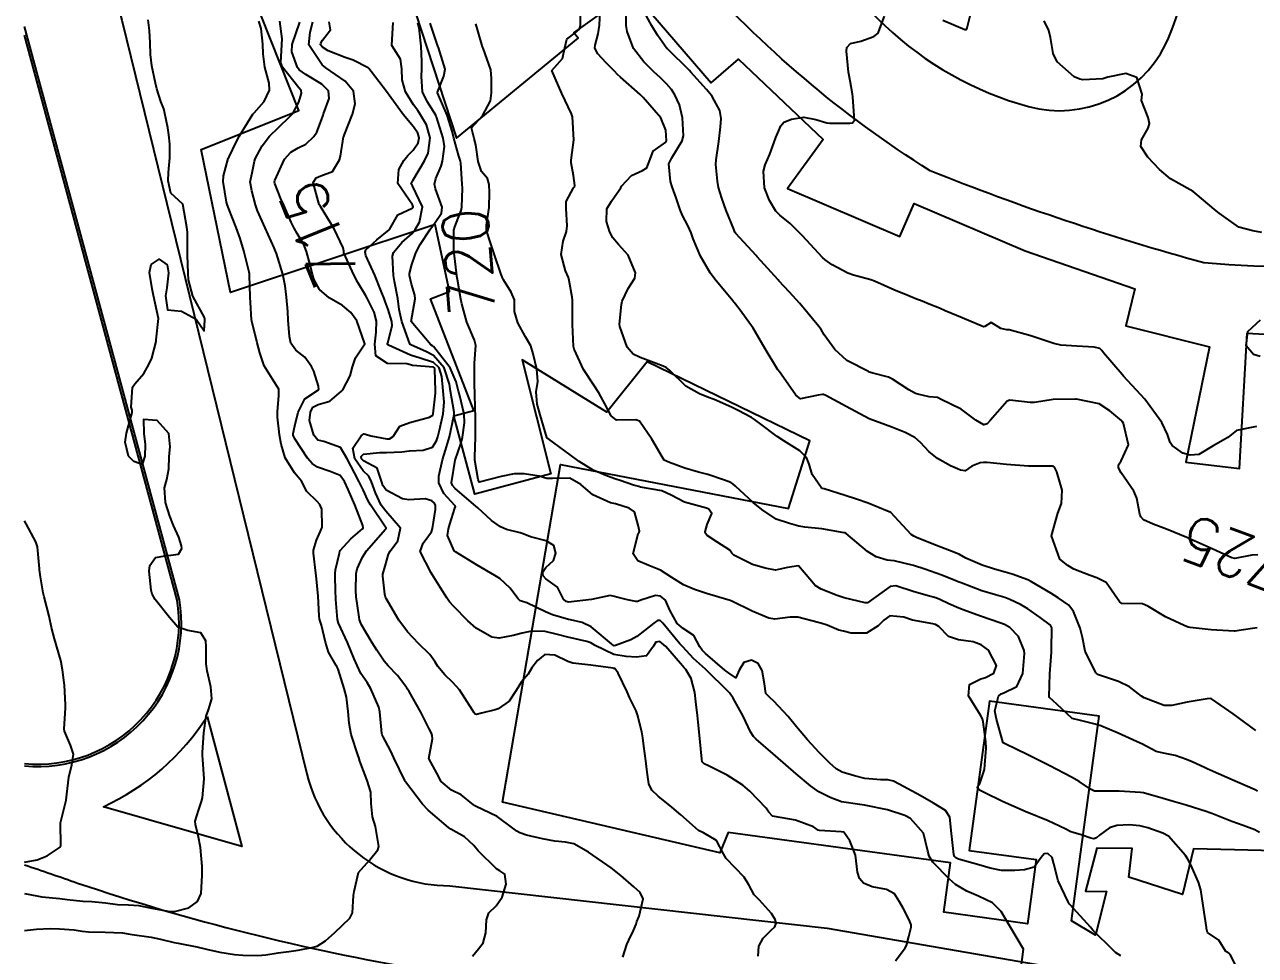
# Model space of a CAD drawing. Header units: metres. Extents: x 292545 to 299085, y 7450245 to 7463078.
# Drawn here: x 292544.9 to 292652.1, y 7462911.2 to 7462992.2 of the extents above; entities that cross this region are included whole.
import ezdxf
from ezdxf.enums import TextEntityAlignment as Align

# ---------------------------------------------------------------- set-up
doc = ezdxf.new("R2010")
doc.units = ezdxf.units.M
for name, color, linetype in [('Area Verde e Lazer', 94, 'Continuous'), ('Cotas', 45, 'Continuous'), ('Curvas de Nivel 1m', 11, 'Continuous'), ('Curvas de Nivel 5m', 15, 'Continuous'), ('Edificações', 30, 'Continuous'), ('Vias Primárias', 230, 'Continuous')]:
    doc.layers.add(name, color=color, linetype=linetype)
doc.styles.add('Style-STANDARD', font='STANDARD.shx')

msp = doc.modelspace()

# ---------------------------------------------------------------- linework, layer by layer
at = {"layer": 'Area Verde e Lazer'}
msp.add_lwpolyline([(292544.9, 7462927.93, 0.491667), (292558.19, 7462942.14), (292544.9, 7462991.32)], format="xyb", dxfattribs=at)
at = {"layer": 'Curvas de Nivel 1m', "flags": 128}
for points, elevation in [([(292652.29, 7462925.53), (292652.07, 7462925.64), (292651.88, 7462925.72), (292650.09, 7462926.51), (292648.42, 7462927.24), (292648.1, 7462927.38), (292647.97, 7462927.44), (292647.67, 7462927.58), (292646.6, 7462928.08), (292646.11, 7462928.28), (292645.1, 7462928.62), (292644.11, 7462928.82), (292643.46, 7462928.97), (292642.21, 7462929.64), (292642.12, 7462929.68), (292642.06, 7462929.7), (292640.14, 7462930.56), (292638.63, 7462931.2), (292638.15, 7462931.36), (292636.74, 7462931.71), (292636.25, 7462931.81), (292636.15, 7462931.86), (292634.81, 7462933.09), (292634.17, 7462933.69), (292634.15, 7462933.74), (292634.15, 7462933.77), (292634.19, 7462935.74), (292634.33, 7462937.63), (292634.34, 7462937.74), (292634.35, 7462937.86), (292634.37, 7462939.74), (292634.25, 7462939.98), (292633.35, 7462940.65), (292632.27, 7462941.39), (292631.63, 7462941.77), (292630.71, 7462942.22), (292630.28, 7462942.38), (292629.47, 7462942.61), (292628.28, 7462942.97), (292626.47, 7462943.65), (292626.29, 7462943.72), (292626.21, 7462943.75), (292626, 7462943.83), (292624.78, 7462944.33), (292624.3, 7462944.51), (292623.31, 7462944.86), (292622.31, 7462945.17), (292620.64, 7462945.56), (292620.31, 7462945.6), (292620.03, 7462945.62), (292619.06, 7462945.92), (292618.32, 7462946.38), (292616.47, 7462947.95), (292616.34, 7462948), (292616.28, 7462948.02), (292614.35, 7462948.35), (292612.86, 7462948.5), (292612.35, 7462948.6), (292611.53, 7462948.83), (292610.35, 7462949.2), (292609.11, 7462950.03), (292608.37, 7462950.65), (292606.83, 7462952.06), (292606.6, 7462952.27), (292606.4, 7462952.39), (292605.87, 7462952.6), (292604.4, 7462953.1), (292603.6, 7462953.3), (292602.41, 7462953.65), (292601.06, 7462954.13), (292600.62, 7462954.35), (292600.42, 7462954.62), (292599.54, 7462956.15), (292598.46, 7462957.72), (292598.13, 7462957.84), (292596.46, 7462957.82), (292595.98, 7462958.19), (292595.43, 7462959.25), (292594.92, 7462960.21), (292594.49, 7462960.86), (292593.57, 7462962.22), (292592.76, 7462964), (292592.71, 7462964.23), (292592.63, 7462966.15), (292592.63, 7462966.23), (292592.62, 7462968.19), (292592.62, 7462968.23), (292592.62, 7462968.26), (292592.59, 7462968.52), (292592.33, 7462969.97), (292592.27, 7462970.24), (292592.02, 7462970.83), (292591.63, 7462972.24), (292591.81, 7462973.41), (292592.11, 7462974.24), (292592.17, 7462974.72), (292592.06, 7462976.24), (292592.06, 7462976.86), (292592.7, 7462978.05), (292592.79, 7462978.14), (292592.84, 7462978.23), (292592.71, 7462979.12), (292592.5, 7462980.23), (292592.5, 7462980.45), (292592.74, 7462982.23), (292592.61, 7462984.23), (292592.53, 7462984.48), (292591.69, 7462986.24), (292590.82, 7462988.25), (292591.76, 7462989.31), (292591.95, 7462990.24), (292592.12, 7462990.97), (292592.86, 7462991.53), (292593.23, 7462991.86), (292593.33, 7462992.23), (292593.34, 7462993.77)], 722), ([(292652.14, 7462930.8), (292651.14, 7462931.54), (292650.16, 7462932.25), (292648.27, 7462933.57), (292648.17, 7462933.6), (292647.91, 7462933.57), (292646.17, 7462933.27), (292644.81, 7462932.97), (292644.17, 7462932.98), (292642.4, 7462933.64), (292642.17, 7462933.79), (292641.14, 7462934.61), (292640.19, 7462935.07), (292638.36, 7462935.69), (292638.19, 7462935.82), (292637.28, 7462937.7), (292637.03, 7462938.91), (292636.83, 7462939.7), (292636.26, 7462941.15), (292635.84, 7462941.72), (292634.91, 7462942.36), (292634.28, 7462942.75), (292632.61, 7462943.76), (292632.29, 7462943.91), (292630.92, 7462944.4), (292630.3, 7462944.6), (292629.37, 7462944.86), (292628.31, 7462945.2), (292626.89, 7462945.82), (292626.32, 7462946.12), (292625.83, 7462946.32), (292624.33, 7462946.91), (292622.63, 7462947.59), (292622.34, 7462947.72), (292622.13, 7462947.88), (292620.36, 7462949.77), (292620.29, 7462949.82), (292620.07, 7462949.9), (292618.37, 7462950.6), (292617.37, 7462950.95), (292616.38, 7462951.26), (292614.53, 7462951.83), (292614.39, 7462951.88), (292614.28, 7462951.97), (292613.51, 7462953.09), (292613.23, 7462953.99), (292613, 7462954.57), (292612.42, 7462955.14), (292611.03, 7462956.01), (292610.44, 7462956.4), (292609.03, 7462957.46), (292608.46, 7462957.88), (292608.2, 7462958.04), (292607.06, 7462958.66), (292606.47, 7462958.96), (292604.95, 7462959.61), (292604.48, 7462959.8), (292603.67, 7462960.1), (292602.49, 7462960.79), (292601.11, 7462962.13), (292600.78, 7462962.4), (292600.52, 7462962.52), (292599.91, 7462962.76), (292598.52, 7462963.26), (292597.9, 7462963.55), (292597.38, 7462964.17), (292596.75, 7462965.98), (292596.72, 7462966.18), (292596.88, 7462967.88), (292596.95, 7462968.18), (292597.48, 7462969.28), (292598.05, 7462970.17), (292598.12, 7462970.65), (292597.48, 7462972.17), (292596.64, 7462973.11), (292596.15, 7462973.69), (292595.88, 7462974.19), (292595.58, 7462975.11), (292595.62, 7462976.2), (292596.01, 7462976.87), (292596.7, 7462977.84), (292596.83, 7462978.05), (292596.9, 7462978.18), (292597.76, 7462979.12), (292598.72, 7462979.54), (292599.1, 7462979.77), (292599.23, 7462980.15), (292599.65, 7462981.24), (292600.74, 7462982.02), (292600.81, 7462982.14), (292600.76, 7462983.07), (292600.33, 7462984.14), (292598.79, 7462985.89), (292598.52, 7462986.16), (292596.81, 7462987.67), (292596.54, 7462987.92), (292596.28, 7462988.19), (292595.56, 7462988.93), (292594.84, 7462989.71), (292594.57, 7462990.21), (292594.6, 7462990.46), (292594.86, 7462991.45), (292594.96, 7462992.21), (292595.05, 7462994.05)], 723), ([(292652.25, 7462939.75), (292652.06, 7462939.72), (292650.85, 7462939.54), (292650.33, 7462939.46), (292650.24, 7462939.46), (292648.24, 7462939.57), (292646.41, 7462939.76), (292646.25, 7462939.8), (292645.91, 7462939.94), (292644.26, 7462940.71), (292642.73, 7462941.64), (292642.27, 7462941.82), (292640.48, 7462941.87), (292640.28, 7462941.97), (292639.09, 7462943.68), (292638.3, 7462944.1), (292637.7, 7462944.29), (292636.3, 7462944.86), (292635.77, 7462945.18), (292635.08, 7462945.73), (292634.34, 7462947.74), (292634.9, 7462949.73), (292635.2, 7462950.55), (292635.28, 7462951.73), (292634.81, 7462953.33), (292634.59, 7462953.74), (292634.48, 7462953.81), (292634.41, 7462953.81), (292634.35, 7462953.8), (292632.41, 7462953.82), (292632.35, 7462953.82), (292630.41, 7462953.97), (292628.73, 7462954.12), (292628.42, 7462954.12), (292628.13, 7462954.09), (292627.39, 7462953.82), (292626.82, 7462953.42), (292626.41, 7462953.48), (292626.16, 7462953.58), (292625.55, 7462953.84), (292624.42, 7462954.47), (292623.66, 7462955.1), (292622.92, 7462955.87), (292622.44, 7462956.3), (292621.59, 7462956.75), (292620.45, 7462957.21), (292618.46, 7462957.93), (292616.47, 7462959.01), (292614.68, 7462959.97), (292614.48, 7462960.04), (292614.4, 7462960.06), (292614.02, 7462959.98), (292612.48, 7462959.68), (292612.06, 7462960), (292610.99, 7462961.53), (292610.64, 7462962.02), (292610.51, 7462962.2), (292609.39, 7462964.03), (292608.55, 7462965.48), (292608.35, 7462965.84), (292608.22, 7462966.04), (292607.14, 7462967.5), (292606.69, 7462968.07), (292606.64, 7462968.13), (292606.58, 7462968.2), (292605.03, 7462970.09), (292604.61, 7462970.64), (292603.76, 7462972.1), (292603.14, 7462973.61), (292602.96, 7462974.11), (292602.66, 7462974.77), (292602.19, 7462975.64), (292601.99, 7462976.12), (292601.64, 7462977.18), (292601.29, 7462978.13), (292601.17, 7462978.6), (292601.02, 7462980.14), (292601.26, 7462980.66), (292602.17, 7462982.12), (292602.3, 7462982.57), (292602.21, 7462984.12), (292601.95, 7462985.28), (292601.55, 7462986.13), (292601.25, 7462986.59), (292600.8, 7462987.1), (292600.28, 7462987.61), (292599.72, 7462988.15), (292598.83, 7462989.02), (292597.93, 7462990.17), (292597.37, 7462991.66), (292597.31, 7462992.18), (292597.26, 7462993.8)], 724), ([(292624.87, 7462992.65), (292626.79, 7462991.83), (292626.86, 7462991.81), (292626.93, 7462991.83), (292627, 7462991.97), (292627.46, 7462993.82)], 726), ([(292544.9, 7462916.61), (292545.97, 7462916.4), (292546.4, 7462916.34), (292547.96, 7462916.17), (292548.62, 7462916.1), (292549.96, 7462915.95), (292550.77, 7462915.91), (292551.96, 7462915.81), (292552.99, 7462915.67), (292553.95, 7462915.63), (292554.86, 7462915.58), (292555.95, 7462915.34), (292557.54, 7462915.05), (292557.95, 7462915.05), (292559.2, 7462915.37), (292559.96, 7462915.92), (292560.27, 7462916.62), (292560.38, 7462918.22), (292560.37, 7462918.61), (292560.36, 7462918.98), (292560.23, 7462920.62), (292560.03, 7462921.66), (292559.78, 7462922.62), (292559.77, 7462922.9), (292560.06, 7462923.83), (292560.32, 7462924.62), (292560.4, 7462924.95), (292560.54, 7462926.61), (292560.43, 7462928.29), (292560.39, 7462928.62), (292560.39, 7462928.89), (292560.51, 7462930.61), (292560.71, 7462932.04), (292560.93, 7462932.6), (292561.21, 7462933.56), (292561.11, 7462934.6), (292560.79, 7462936.01), (292560.71, 7462936.6), (292560.73, 7462938.1), (292560.68, 7462938.61), (292560.24, 7462939.31), (292559.12, 7462939.51), (292558.24, 7462939.8), (292557.53, 7462940.65), (292556.27, 7462942.21), (292556.01, 7462942.66), (292555.93, 7462943.01), (292555.75, 7462944.67), (292555.81, 7462945.16), (292556.31, 7462945.85), (292556.98, 7462945.99), (292558.32, 7462946.15), (292558.59, 7462946.64), (292558.58, 7462946.89), (292558.33, 7462947.64), (292557.87, 7462948.64), (292557.56, 7462949.45), (292557.17, 7462950.65), (292557.1, 7462951.94), (292557.28, 7462952.65), (292557.46, 7462953.59), (292557.49, 7462954.65), (292557.57, 7462955.51), (292557.46, 7462956.65), (292556.45, 7462957.8), (292555.25, 7462957.88), (292555.29, 7462956.67), (292555.41, 7462955.69), (292555.38, 7462954.67), (292555.13, 7462953.96), (292554.42, 7462954.21), (292553.94, 7462954.69), (292553.65, 7462955.9), (292553.77, 7462956.69), (292554.27, 7462958.49), (292554.27, 7462958.68), (292554.19, 7462958.96), (292554.3, 7462960.68), (292554.5, 7462960.97), (292555.3, 7462961.88), (292555.73, 7462962.67), (292555.97, 7462963.22), (292556.35, 7462964.66), (292556.37, 7462964.82), (292556.56, 7462966.66), (292556.13, 7462968.66), (292556, 7462969.26), (292555.79, 7462970.67), (292555.92, 7462971.37), (292556.62, 7462971.84), (292557.32, 7462971.35), (292557.43, 7462970.65), (292557.29, 7462969.35), (292557.16, 7462968.65), (292557.35, 7462967.43), (292558.57, 7462967.3), (292559.85, 7462966.62), (292560.55, 7462965.59), (292560.61, 7462966.56), (292560.6, 7462966.61), (292560.56, 7462966.75), (292559.54, 7462968.62), (292559.19, 7462970.03), (292559.14, 7462970.62), (292559.08, 7462972.17), (292559.08, 7462972.63), (292559.08, 7462974.19), (292559.03, 7462974.63), (292558.68, 7462976.63), (292557.63, 7462977.58), (292557.4, 7462978.65), (292557.43, 7462979.37), (292557.54, 7462980.65), (292557.54, 7462981.85), (292557.45, 7462982.65), (292557.37, 7462983.26), (292557.1, 7462984.66), (292557.04, 7462984.92), (292556.78, 7462985.57), (292556.42, 7462986.66), (292556.3, 7462987.16), (292555.98, 7462988.67), (292555.86, 7462989.64), (292555.85, 7462990.67), (292555.79, 7462991.74), (292555.65, 7462992.67)], 712), ([(292544.9, 7462913.39), (292545.93, 7462913.5), (292547.13, 7462913.57), (292547.93, 7462913.54), (292549.23, 7462913.44), (292549.93, 7462913.33), (292550.46, 7462913.27), (292551.93, 7462913.26), (292553.43, 7462913.19), (292553.93, 7462913.1), (292554.28, 7462913.04), (292555.92, 7462912.82), (292556.74, 7462912.65), (292557.92, 7462912.35), (292558.28, 7462912.28), (292559.91, 7462911.96), (292560.75, 7462911.77), (292561.91, 7462911.51), (292563.18, 7462911.3), (292563.9, 7462911.24), (292565.23, 7462911.23), (292565.9, 7462911.29), (292567, 7462911.45), (292567.91, 7462911.57), (292568.74, 7462911.68), (292569.91, 7462911.91), (292570.38, 7462912.03), (292571.12, 7462912.49), (292571.93, 7462913.21), (292573.23, 7462914.46), (292573.46, 7462914.94), (292573.56, 7462916.45), (292573.62, 7462916.8), (292573.99, 7462918.45), (292574.94, 7462919.51), (292575.68, 7462920.43), (292575.75, 7462920.7), (292575.47, 7462922.44), (292575.21, 7462923.28), (292575.08, 7462924.44), (292575.07, 7462925.45), (292574.75, 7462926.44), (292574.11, 7462928.15), (292574.01, 7462928.45), (292573.96, 7462928.61), (292573.34, 7462930.46), (292573.17, 7462931.43), (292573.09, 7462932.46), (292572.93, 7462933.71), (292572.74, 7462934.46), (292572.2, 7462936.14), (292572.11, 7462936.38), (292572.04, 7462936.47), (292571.36, 7462937.63), (292571.12, 7462938.49), (292570.77, 7462939.97), (292570.6, 7462940.49), (292570.55, 7462940.79), (292570.47, 7462942.5), (292570.3, 7462944.29), (292570.28, 7462944.49), (292570.05, 7462946.23), (292570.07, 7462946.49), (292570.33, 7462947.37), (292570.68, 7462948.15), (292570.82, 7462948.49), (292570.78, 7462950.08), (292570.61, 7462950.49), (292570.38, 7462950.73), (292569.48, 7462951.6), (292569.02, 7462952.51), (292568.74, 7462952.86), (292568.4, 7462953.22), (292567.6, 7462954.53), (292567.24, 7462955.72), (292567.1, 7462956.53), (292566.92, 7462958.07), (292566.92, 7462958.54), (292567.05, 7462959.97), (292567.04, 7462960.53), (292566.5, 7462961.38), (292565.78, 7462962.55), (292565.39, 7462963.69), (292565.16, 7462964.55), (292564.68, 7462966.44), (292564.66, 7462966.56), (292564.58, 7462968.06), (292564.55, 7462968.53), (292564.55, 7462968.56), (292564.49, 7462970.45), (292564.49, 7462970.56), (292564.47, 7462970.7), (292564.01, 7462972.57), (292563.69, 7462973.62), (292563.32, 7462974.58), (292562.68, 7462976.2), (292562.54, 7462976.59), (292562.5, 7462976.78), (292562.21, 7462978.59), (292562.22, 7462979.09), (292562.64, 7462980.59), (292562.66, 7462980.65), (292562.73, 7462980.75), (292563.32, 7462982.01), (292563.62, 7462982.58), (292564.77, 7462984.44), (292564.83, 7462984.5), (292564.9, 7462984.56), (292565.78, 7462985.55), (292566.24, 7462986.55), (292566.2, 7462987.15), (292565.83, 7462988.55), (292565.67, 7462989.71), (292565.65, 7462990.55), (292565.52, 7462991.9), (292565.3, 7462992.56)], 713), ([(292583.9, 7462911.17), (292584.44, 7462911.79), (292584.83, 7462912.32), (292585.06, 7462913.19), (292585.12, 7462914.32), (292585.34, 7462914.92), (292585.96, 7462915.53), (292586.5, 7462916.3), (292586.84, 7462917.44), (292586.73, 7462918.3), (292586.28, 7462918.59), (292586, 7462918.76), (292584.42, 7462920.33), (292584.02, 7462920.8), (292583.22, 7462921.54), (292582.03, 7462922.23), (292581.82, 7462922.36), (292580.06, 7462923.86), (292579.55, 7462924.39), (292578.08, 7462926.35), (292578.06, 7462926.38), (292578.05, 7462926.4), (292578.02, 7462926.46), (292577.07, 7462928.42), (292576.77, 7462929.07), (292576.13, 7462930.25), (292576.05, 7462930.43), (292576.02, 7462930.54), (292575.85, 7462932.43), (292575.75, 7462932.84), (292575.07, 7462934.44), (292574.73, 7462934.99), (292574.2, 7462935.77), (292573.86, 7462936.45), (292573.61, 7462937.05), (292573.02, 7462938.46), (292572.25, 7462940.15), (292572.16, 7462940.47), (292572.01, 7462942.22), (292572, 7462942.47), (292571.98, 7462942.77), (292571.96, 7462944.47), (292571.99, 7462944.79), (292572.32, 7462946.23), (292572.37, 7462946.42), (292572.4, 7462946.47), (292573.32, 7462947.48), (292574.34, 7462948.37), (292574.38, 7462948.45), (292574.35, 7462948.65), (292573.65, 7462950.46), (292573.08, 7462951.77), (292572.75, 7462952.47), (292572.4, 7462953.01), (292571.52, 7462953.36), (292570.41, 7462953.74), (292569.95, 7462954.04), (292569.53, 7462954.5), (292568.44, 7462956.18), (292568.3, 7462956.52), (292568.3, 7462956.67), (292568.45, 7462957.32), (292568.74, 7462958.52), (292569.32, 7462959.67), (292570.49, 7462960.46), (292570.51, 7462960.47), (292570.52, 7462960.49), (292570.5, 7462960.78), (292570.1, 7462962.09), (292569.89, 7462962.5), (292569.32, 7462963.31), (292568.53, 7462963.92), (292568.1, 7462964.52), (292567.96, 7462965.1), (292567.87, 7462966.53), (292567.83, 7462967.27), (292567.71, 7462968.53), (292567.6, 7462969.52), (292567.39, 7462970.53), (292566.84, 7462972.33), (292566.76, 7462972.54), (292566.64, 7462972.83), (292565.85, 7462974.55), (292565.19, 7462976.04), (292565, 7462976.56), (292564.7, 7462977.79), (292564.57, 7462978.43), (292564.56, 7462978.56), (292564.71, 7462979.36), (292564.92, 7462980.36), (292564.98, 7462980.56), (292565.58, 7462981.71), (292566.22, 7462982.55), (292566.49, 7462982.8), (292566.76, 7462983.03), (292568.25, 7462984.52), (292568.78, 7462985.5), (292569.01, 7462986.29), (292568.99, 7462986.51), (292568.8, 7462986.76), (292567.36, 7462988.53), (292567.22, 7462988.93), (292567.3, 7462990.53), (292567.33, 7462991.01), (292567.12, 7462992.54)], 714), ([(292608.78, 7462911.17), (292608.84, 7462912.04), (292609.22, 7462912.74), (292609.93, 7462913.43), (292610.24, 7462913.72), (292610.37, 7462914.02), (292610.26, 7462914.34), (292609.95, 7462914.88), (292608.9, 7462916.04), (292608.44, 7462916.51), (292607.98, 7462917.36), (292607.56, 7462918.05), (292606.01, 7462919.66), (292605.78, 7462920.07), (292605.16, 7462921.22), (292604.03, 7462921.89), (292603.6, 7462922.1), (292602.05, 7462923.45), (292601.28, 7462924.13), (292600.07, 7462925.08), (292599.53, 7462925.6), (292599.27, 7462926.15), (292599.12, 7462927.18), (292599.01, 7462928.16), (292598.84, 7462929.44), (292598.75, 7462930.16), (292598.66, 7462930.68), (292598.28, 7462932.17), (292598.25, 7462932.27), (292598.16, 7462932.53), (292597.63, 7462933.63), (292597.37, 7462934.17), (292596.59, 7462935.79), (292596.32, 7462936.19), (292596.22, 7462936.21), (292596.2, 7462936.21), (292596.17, 7462936.23), (292594.21, 7462936.5), (292592.65, 7462936.67), (292592.21, 7462936.8), (292591.09, 7462937.37), (292590.21, 7462937.43), (292589.56, 7462936.91), (292589.07, 7462936.27), (292588.76, 7462935.71), (292588.19, 7462935.03), (292587.71, 7462934.29), (292587.1, 7462933.37), (292586.16, 7462932.68), (292585.88, 7462932.59), (292584.69, 7462932.32), (292584.27, 7462932.21), (292584.15, 7462932.23), (292584.06, 7462932.33), (292583.91, 7462932.57), (292582.79, 7462934.34), (292582.19, 7462934.99), (292581.49, 7462935.66), (292580.9, 7462936.37), (292580.63, 7462936.8), (292580.21, 7462937.42), (292579.2, 7462938.39), (292578.24, 7462939.4), (292577.51, 7462940.41), (292576.4, 7462942.29), (292576.34, 7462942.42), (292576.28, 7462942.68), (292576.1, 7462944.23), (292576.11, 7462944.42), (292576.3, 7462945.12), (292576.6, 7462946.14), (292576.73, 7462946.42), (292577.42, 7462947.32), (292577.63, 7462948.41), (292576.37, 7462949.91), (292575.97, 7462950.43), (292575.45, 7462951.5), (292575.13, 7462952.44), (292574.89, 7462952.94), (292574.4, 7462953.41), (292573.67, 7462954.46), (292573.5, 7462955.38), (292574.23, 7462956.45), (292574.34, 7462956.55), (292574.44, 7462956.62), (292574.6, 7462956.6), (292575.05, 7462956.44), (292576.44, 7462956.18), (292576.67, 7462956.19), (292576.99, 7462956.41), (292577.57, 7462957.29), (292578.46, 7462957.62), (292580.16, 7462958.08), (292580.46, 7462958.25), (292580.5, 7462958.37), (292580.69, 7462960.16), (292580.69, 7462960.37), (292580.62, 7462962.26), (292580.59, 7462962.37), (292580.51, 7462962.43), (292578.7, 7462962.58), (292578.52, 7462962.62), (292578.2, 7462962.71), (292576.52, 7462962.74), (292575.49, 7462963.41), (292575.41, 7462964.44), (292575.52, 7462965.47), (292575.54, 7462966.44), (292575.34, 7462967.21), (292574.74, 7462968.44), (292574.59, 7462968.71), (292573.93, 7462969.79), (292573.58, 7462970.46), (292572.71, 7462972.39), (292572.7, 7462972.47), (292572.71, 7462972.54), (292572.64, 7462972.83), (292571.86, 7462974.48), (292570.67, 7462976.42), (292570.63, 7462976.49), (292570.57, 7462976.59), (292570.04, 7462978.5), (292570.3, 7462978.9), (292570.71, 7462979.08), (292571.73, 7462979.46), (292572.33, 7462980.47), (292572.41, 7462980.79), (292572.69, 7462982.47), (292572.7, 7462982.52), (292572.75, 7462982.67), (292573.45, 7462984.46), (292573.68, 7462985.35), (292573.56, 7462986.46), (292572.81, 7462987.34), (292571.14, 7462988.49), (292570.83, 7462988.75), (292569.67, 7462990.5), (292569.76, 7462991.6), (292570, 7462992.5)], 716), ([(292620.76, 7462910.76), (292621.61, 7462911.88), (292621.71, 7462912.09), (292621.93, 7462912.88), (292622.12, 7462913.7), (292622.11, 7462913.88), (292621.95, 7462914.33), (292621.41, 7462915.34), (292621.1, 7462915.89), (292620.66, 7462916.59), (292619.97, 7462916.96), (292618.71, 7462917.19), (292617.98, 7462917.53), (292617.61, 7462917.93), (292617.45, 7462918.48), (292617.27, 7462919.94), (292616.77, 7462921.2), (292616.26, 7462921.95), (292616.03, 7462921.99), (292614.15, 7462922.09), (292614.03, 7462922.13), (292613.61, 7462922.41), (292612.04, 7462923), (292610.87, 7462923.19), (292610.05, 7462923.36), (292609.73, 7462923.7), (292609.48, 7462924.03), (292608.07, 7462925.52), (292607.45, 7462926.06), (292606.09, 7462926.92), (292604.46, 7462927.73), (292604.1, 7462927.91), (292604, 7462927.99), (292603.93, 7462928.09), (292603.88, 7462928.32), (292603.7, 7462930.1), (292603.56, 7462931.52), (292603.5, 7462932.1), (292603.37, 7462933.31), (292603.29, 7462934.1), (292602.96, 7462935.34), (292602.48, 7462936.12), (292602.35, 7462936.26), (292602.21, 7462936.42), (292600.74, 7462938.13), (292600.23, 7462938.54), (292599.89, 7462938.48), (292599.67, 7462938.15), (292599.07, 7462937.3), (292598.21, 7462937.18), (292597.29, 7462937.25), (292596.22, 7462937.43), (292594.59, 7462938.21), (292594.23, 7462938.43), (292593.88, 7462938.56), (292592.23, 7462938.92), (292591.32, 7462939.16), (292590.24, 7462939.42), (292589.05, 7462939.46), (292588.24, 7462939.29), (292587.45, 7462939.07), (292586.23, 7462938.83), (292585.61, 7462938.94), (292584.24, 7462939.72), (292583.5, 7462940.34), (292582.27, 7462941.62), (292581.92, 7462942.01), (292581.67, 7462942.36), (292581.14, 7462943.23), (292580.4, 7462944.38), (292580.3, 7462944.52), (292579.35, 7462946.39), (292579.61, 7462947.1), (292580.34, 7462948.11), (292580.43, 7462948.38), (292580.69, 7462950.05), (292580.69, 7462950.38), (292580.59, 7462950.59), (292580.38, 7462950.81), (292579.79, 7462950.98), (292578.38, 7462950.88), (292577.82, 7462950.96), (292576.39, 7462951.72), (292576.11, 7462952.14), (292576.03, 7462952.43), (292575.61, 7462953.64), (292574.41, 7462954.28), (292574.25, 7462954.45), (292574.21, 7462954.66), (292574.42, 7462954.85), (292575.85, 7462955), (292576.42, 7462954.99), (292577.76, 7462955.07), (292578.42, 7462955.16), (292579.62, 7462955.2), (292580.43, 7462955.48), (292580.79, 7462956.02), (292580.9, 7462956.37), (292581.04, 7462956.96), (292581.37, 7462958.36), (292581.44, 7462959.39), (292581.36, 7462960.36), (292581.25, 7462961.61), (292581.02, 7462962.36), (292580.52, 7462962.84), (292579.35, 7462963.21), (292578.52, 7462963.48), (292576.6, 7462964.35), (292576.53, 7462964.37), (292576.5, 7462964.39), (292576.5, 7462964.42), (292576.5, 7462964.45), (292576.53, 7462964.56), (292576.93, 7462966.04), (292576.88, 7462966.42), (292576.57, 7462967.46), (292576.32, 7462968.16), (292576.21, 7462968.42), (292575.96, 7462969.05), (292575.42, 7462970.43), (292574.63, 7462972.15), (292574.55, 7462972.44), (292574.63, 7462972.64), (292575.57, 7462973.51), (292576.65, 7462974.38), (292576.68, 7462974.4), (292576.69, 7462974.42), (292577.4, 7462975.68), (292578.67, 7462976.26), (292578.74, 7462976.4), (292578.68, 7462976.56), (292577.4, 7462978.41), (292577.49, 7462979.64), (292577.94, 7462980.41), (292578.27, 7462980.86), (292578.74, 7462981.31), (292579.19, 7462981.95), (292579.26, 7462982.39), (292579.15, 7462982.79), (292578.76, 7462983.34), (292577.88, 7462984.41), (292576.79, 7462985.91), (292576.42, 7462986.42), (292575.1, 7462988.16), (292574.89, 7462988.44), (292574.82, 7462988.5), (292573.53, 7462989.16), (292572.83, 7462989.4), (292571.35, 7462989.97), (292570.84, 7462990.28), (292570.68, 7462990.49), (292570.69, 7462990.64), (292570.85, 7462990.89), (292571.54, 7462991.8), (292571.42, 7462992.48)], 717), ([(292652.19, 7462957.26), (292650.45, 7462956.93), (292649.69, 7462956.3), (292648.43, 7462955.57), (292647.18, 7462954.83), (292646.42, 7462954.76), (292645.77, 7462954.94), (292644.85, 7462955.61), (292644.68, 7462955.86), (292644.44, 7462956.58), (292643.96, 7462957.62), (292642.48, 7462959.64), (292640.61, 7462961.66), (292640.5, 7462961.78), (292638.87, 7462963.68), (292638.72, 7462963.88), (292638.54, 7462964.06), (292638.05, 7462964.18), (292636.54, 7462964.25), (292635.15, 7462964.34), (292634.54, 7462964.48), (292633.41, 7462964.88), (292632.55, 7462965.15), (292630.66, 7462965.67), (292630.55, 7462965.68), (292630.44, 7462965.67), (292629.93, 7462965.79), (292629.09, 7462966.33), (292628.55, 7462965.96), (292628.43, 7462965.93), (292626.57, 7462966.72), (292625.08, 7462967.34), (292624.58, 7462967.56), (292623.83, 7462967.86), (292622.93, 7462968.22), (292622.59, 7462968.35), (292621.82, 7462968.66), (292620.6, 7462969.17), (292618.92, 7462969.92), (292618.6, 7462970.04), (292617.1, 7462970.44), (292616.61, 7462970.61), (292615.23, 7462971.35), (292614.62, 7462971.76), (292614.4, 7462971.97), (292612.65, 7462973.87), (292612.54, 7462973.99), (292611.58, 7462974.93), (292610.67, 7462975.67), (292610.34, 7462976.02), (292609.78, 7462976.94), (292609.34, 7462978.03), (292609.25, 7462979.5), (292609.41, 7462980.03), (292609.8, 7462980.96), (292610.19, 7462982.03), (292610.34, 7462982.43), (292610.76, 7462983.44), (292611.03, 7462983.75), (292611.7, 7462984.01), (292612.77, 7462984.18), (292613.83, 7462983.98), (292614.77, 7462983.71), (292615.05, 7462983.68), (292616.77, 7462983.67), (292617.01, 7462983.71), (292617.19, 7462983.94), (292617.15, 7462984.32), (292617.04, 7462985.95), (292617.02, 7462986.18), (292616.81, 7462987.36), (292616.69, 7462987.95), (292616.67, 7462988.1), (292616.48, 7462989.95), (292616.53, 7462990.27), (292616.85, 7462990.61), (292617.73, 7462990.82), (292618.86, 7462991.21), (292619.26, 7462991.51), (292619.39, 7462991.91), (292619.79, 7462992.99)], 726), ([(292652.65, 7462974.16), (292651.88, 7462974.3), (292650.66, 7462974.62), (292649.36, 7462975.56), (292648.96, 7462975.85), (292648.68, 7462976.04), (292646.85, 7462977.59), (292646.69, 7462977.71), (292646.41, 7462977.88), (292644.71, 7462978.81), (292643.75, 7462979.63), (292642.73, 7462980.72), (292642.12, 7462981.65), (292642.18, 7462982.22), (292642.76, 7462983.23), (292642.89, 7462983.64), (292642.77, 7462984.17), (292642.17, 7462985.65), (292642.24, 7462986.2), (292641.78, 7462987.65), (292640.82, 7462987.99), (292639.26, 7462987.68), (292638.81, 7462987.54), (292637.07, 7462987.45), (292636.81, 7462987.49), (292636.33, 7462987.71), (292634.83, 7462989.02), (292634.5, 7462989.74), (292634.26, 7462991.14), (292634.1, 7462991.74), (292633.71, 7462992.59)], 727), ([(292631.68, 7462909.98), (292631.91, 7462911.77), (292630.72, 7462913.78), (292629.95, 7462915.06), (292629.19, 7462915.8), (292627.97, 7462916.38), (292626.96, 7462916.81), (292625.98, 7462917.4), (292625.45, 7462917.85), (292624.01, 7462919.34), (292623.69, 7462919.86), (292623.57, 7462920.31), (292623.18, 7462921.87), (292622.05, 7462923.14), (292621.56, 7462923.4), (292620.05, 7462923.91), (292618.06, 7462924.31), (292617.64, 7462924.36), (292616.06, 7462924.61), (292615.07, 7462924.96), (292614.08, 7462925.48), (292613.35, 7462925.99), (292612.09, 7462927.04), (292610.96, 7462928.01), (292610.11, 7462928.77), (292608.61, 7462930.04), (292608.38, 7462930.29), (292608.14, 7462930.69), (292607.48, 7462932.06), (292606.61, 7462933.62), (292606.29, 7462934.07), (292606.17, 7462934.2), (292604.26, 7462936.09), (292604.2, 7462936.15), (292603.17, 7462937.06), (292602.22, 7462938.09), (292602.2, 7462938.12), (292601.98, 7462938.36), (292600.49, 7462940.14), (292600.26, 7462940.37), (292600.02, 7462940.37), (292599.7, 7462940.15), (292598.89, 7462939.5), (292598.24, 7462938.99), (292597.69, 7462938.71), (292596.37, 7462938.19), (292596.22, 7462938.18), (292596.18, 7462938.19), (292594.25, 7462939.82), (292593.46, 7462940.22), (292592.45, 7462940.44), (292592.26, 7462940.48), (292590.87, 7462940.86), (292590.26, 7462941.13), (292588.64, 7462941.91), (292588.27, 7462942.02), (292588.06, 7462942.08), (292587.85, 7462942.29), (292587.18, 7462943.2), (292586.29, 7462944.04), (292585.87, 7462944.31), (292584.31, 7462945.21), (292582.42, 7462946.35), (292582.32, 7462946.44), (292581.74, 7462947.77), (292581.82, 7462948.36), (292581.93, 7462948.77), (292582.37, 7462950.17), (292582.42, 7462950.31), (292582.4, 7462950.35), (292582.37, 7462950.38), (292581.43, 7462951.42), (292580.99, 7462952.37), (292580.97, 7462952.94), (292581.29, 7462954.37), (292581.57, 7462955.22), (292581.9, 7462956.36), (292582.28, 7462958.17), (292582.31, 7462958.35), (292582.31, 7462958.5), (292581.99, 7462960.35), (292581.91, 7462960.94), (292581.45, 7462962.36), (292580.52, 7462963.44), (292579.92, 7462963.78), (292578.53, 7462964.37), (292578.49, 7462964.4), (292578.46, 7462964.47), (292577.76, 7462966.41), (292577.52, 7462967.46), (292577.41, 7462968.41), (292577.12, 7462969.9), (292577.03, 7462970.42), (292576.95, 7462972.09), (292577.04, 7462972.42), (292577.77, 7462973.28), (292578.65, 7462974.07), (292578.93, 7462974.4), (292579.31, 7462975.04), (292579.55, 7462976.39), (292578.7, 7462978.21), (292578.58, 7462978.4), (292578.59, 7462978.51), (292578.71, 7462978.69), (292579.73, 7462980.38), (292580.04, 7462981.07), (292580.22, 7462982.38), (292579.9, 7462983.52), (292579.39, 7462984.39), (292579.14, 7462984.76), (292578.78, 7462985.26), (292578.09, 7462986.41), (292577.78, 7462987.43), (292577.77, 7462988.41), (292577.65, 7462989.23), (292576.89, 7462990.42), (292576.88, 7462990.45), (292577.01, 7462992.42)], 718), ([(292640.39, 7462911.18), (292639.91, 7462911.49), (292639.7, 7462911.67), (292637.93, 7462913.43), (292637.82, 7462913.58), (292637.75, 7462913.69), (292635.96, 7462915.62), (292635.89, 7462915.72), (292635.79, 7462915.89), (292634.93, 7462917.73), (292634.55, 7462919.19), (292634.39, 7462919.74), (292634.02, 7462920.09), (292633.7, 7462920.06), (292633.45, 7462919.75), (292632.84, 7462918.91), (292632, 7462918.67), (292631.14, 7462918.63), (292630, 7462918.61), (292628.99, 7462918.81), (292628, 7462919.11), (292626.24, 7462919.6), (292626.01, 7462919.71), (292625.9, 7462919.84), (292625.84, 7462920.02), (292625.64, 7462921.84), (292625.48, 7462923.27), (292625.1, 7462923.84), (292624.06, 7462924.48), (292622.69, 7462925.26), (292622.08, 7462925.59), (292621.51, 7462925.89), (292620.58, 7462926.4), (292620.09, 7462926.52), (292619.49, 7462926.51), (292618.09, 7462926.63), (292617.18, 7462926.85), (292616.1, 7462927.17), (292615.6, 7462927.46), (292615.04, 7462927.97), (292614.12, 7462928.89), (292613.09, 7462929.99), (292612.14, 7462931.12), (292611.4, 7462932.01), (292610.17, 7462933.37), (292609.82, 7462933.67), (292609.45, 7462934.03), (292609.35, 7462934.86), (292609.13, 7462936.04), (292608.8, 7462936.64), (292608.21, 7462936.94), (292607.54, 7462936.72), (292607.15, 7462936.06), (292606.86, 7462935.4), (292606.2, 7462935.82), (292605.9, 7462936.07), (292604.22, 7462937.51), (292603.91, 7462937.79), (292603.71, 7462938.1), (292603.19, 7462939.07), (292602.25, 7462939.67), (292601.74, 7462940.13), (292601.1, 7462941.29), (292600.72, 7462942.14), (292600.28, 7462942.5), (292599.86, 7462942.57), (292598.56, 7462942.16), (292598.36, 7462942.07), (292598.27, 7462942.03), (292598.14, 7462942.03), (292597.42, 7462942.17), (292596.49, 7462942.4), (292596.28, 7462942.48), (292595.91, 7462942.56), (292594.27, 7462942.21), (292592.27, 7462941.99), (292592.07, 7462942.03), (292591.84, 7462942.24), (292591.32, 7462943.28), (292590.29, 7462944.02), (292590.07, 7462944.26), (292590.01, 7462944.55), (292590.3, 7462944.98), (292590.97, 7462945.6), (292591.16, 7462946.25), (292590.99, 7462946.91), (292590.33, 7462947.3), (292588.95, 7462947.66), (292588.34, 7462947.91), (292588.07, 7462948.01), (292586.86, 7462948.3), (292586.35, 7462948.52), (292585.58, 7462949.09), (292584.37, 7462950.19), (292584.21, 7462950.33), (292582.39, 7462951.88), (292582.16, 7462952.12), (292582.09, 7462952.35), (292582.41, 7462954.35), (292582.94, 7462955.84), (292583.05, 7462956.34), (292583.21, 7462957.58), (292583.18, 7462958.34), (292582.78, 7462960.04), (292582.7, 7462960.35), (292582.5, 7462961.16), (292581.96, 7462962.36), (292580.53, 7462964.22), (292580.44, 7462964.28), (292580.29, 7462964.37), (292578.56, 7462966.4), (292578.92, 7462968.39), (292578.9, 7462968.71), (292578.6, 7462969.67), (292578.44, 7462970.4), (292578.44, 7462970.57), (292578.62, 7462971.36), (292578.89, 7462972.13), (292578.99, 7462972.39), (292579.36, 7462973.11), (292580.2, 7462974.38), (292580.66, 7462975.03), (292581.2, 7462975.83), (292581.27, 7462976.36), (292580.7, 7462977.96), (292580.59, 7462978.37), (292580.71, 7462978.86), (292581.17, 7462979.92), (292581.29, 7462980.36), (292581.47, 7462981.64), (292581.36, 7462982.36), (292580.77, 7462984.22), (292580.73, 7462984.33), (292580.71, 7462984.37), (292579.96, 7462985.55), (292579.56, 7462986.39), (292579.46, 7462987.74), (292579.51, 7462988.39), (292579.49, 7462989.05), (292579.44, 7462990.38), (292579.28, 7462991.97), (292579.14, 7462992.39)], 719), ([(292652.46, 7462921.94), (292652.04, 7462922.15), (292651.05, 7462922.54), (292650.05, 7462922.89), (292648.32, 7462923.57), (292648.05, 7462923.67), (292647.89, 7462923.73), (292646.06, 7462924.31), (292645.07, 7462924.61), (292644.07, 7462924.9), (292642.35, 7462925.37), (292642.08, 7462925.42), (292640.23, 7462925.52), (292640.08, 7462925.53), (292638.26, 7462925.51), (292638.08, 7462925.52), (292637.74, 7462925.7), (292636.75, 7462926.37), (292636.09, 7462926.74), (292634.2, 7462927.74), (292634.1, 7462927.79), (292634.01, 7462927.83), (292632.11, 7462928.78), (292631.45, 7462929.1), (292630.12, 7462929.74), (292630.1, 7462929.79), (292630.09, 7462929.83), (292629.55, 7462931.8), (292629.42, 7462932.53), (292629.74, 7462933.79), (292629.97, 7462934), (292630.18, 7462934.08), (292631.32, 7462934.63), (292631.84, 7462935.77), (292631.98, 7462937.52), (292631.96, 7462937.76), (292631.46, 7462939), (292630.71, 7462939.78), (292630.25, 7462940.04), (292629.85, 7462940.19), (292628.26, 7462940.73), (292626.88, 7462941.21), (292626.27, 7462941.44), (292625.39, 7462941.84), (292624.63, 7462942.2), (292624.28, 7462942.34), (292623.6, 7462942.54), (292622.28, 7462942.91), (292620.78, 7462943.4), (292620.29, 7462943.33), (292618.31, 7462941.93), (292618.29, 7462941.92), (292618.11, 7462941.93), (292616.28, 7462942.36), (292615.68, 7462942.56), (292614.28, 7462943.11), (292613.75, 7462943.44), (292613.29, 7462943.99), (292612.31, 7462945.13), (292611.34, 7462944.98), (292610.3, 7462944.77), (292609.4, 7462944.94), (292608.31, 7462945.26), (292606.67, 7462946.07), (292606.51, 7462946.25), (292606.33, 7462946.5), (292605.18, 7462947.23), (292604.34, 7462947.79), (292604.21, 7462947.96), (292604.18, 7462948.09), (292604.35, 7462948.75), (292604.76, 7462949.68), (292604.47, 7462950.09), (292604.36, 7462950.14), (292604.3, 7462950.16), (292602.37, 7462950.68), (292601.22, 7462951.29), (292600.39, 7462951.68), (292598.55, 7462952), (292598.39, 7462952.03), (292597.94, 7462952.17), (292596.77, 7462952.56), (292596.4, 7462952.69), (292595.66, 7462952.94), (292594.41, 7462953.48), (292593.21, 7462954.22), (292592.42, 7462954.8), (292590.55, 7462956.15), (292590.44, 7462956.23), (292590.41, 7462956.26), (292590.39, 7462956.32), (292589.8, 7462958.27), (292589.54, 7462959.2), (292589.46, 7462960.27), (292589.59, 7462961.18), (292589.53, 7462962.27), (292589.21, 7462963.59), (292588.99, 7462964.28), (292588.54, 7462965.08), (292587.85, 7462966.29), (292587.58, 7462967.28), (292587.56, 7462968.29), (292587.27, 7462968.97), (292586.6, 7462970.03), (292586.52, 7462970.21), (292586.49, 7462970.3), (292586.42, 7462970.49), (292585.79, 7462972.31), (292585.5, 7462973.18), (292585.14, 7462974.32), (292585.13, 7462974.8), (292585.36, 7462976.32), (292585.38, 7462977.63), (292585.37, 7462978.32), (292585.22, 7462978.84), (292584.71, 7462979.47), (292584.42, 7462980.33), (292584.2, 7462981.79), (292584.05, 7462982.33), (292583.83, 7462983.26), (292584.77, 7462984.32), (292585.49, 7462985.61), (292585.57, 7462986.31), (292585.57, 7462987.55), (292585.5, 7462988.31), (292584.84, 7462990.19), (292584.8, 7462990.27), (292584.78, 7462990.32), (292584.34, 7462991.81), (292584.21, 7462992.33)], 721), ([(292652.53, 7462963.36), (292651.95, 7462963.53), (292651.29, 7462964.29), (292651.44, 7462965.54), (292652.56, 7462966.54)], 727), ([(292544.9, 7462919.35), (292546, 7462919.54), (292546.87, 7462919.9), (292548.01, 7462920.66), (292548.06, 7462920.76), (292548.04, 7462922.76), (292548.52, 7462924.75), (292548.58, 7462925.26), (292548.74, 7462926.75), (292549.03, 7462927.82), (292549.15, 7462928.74), (292548.91, 7462929.53), (292548.37, 7462930.76), (292548.34, 7462930.96), (292548.46, 7462932.76), (292548.46, 7462933.05), (292548.38, 7462934.76), (292548.36, 7462934.94), (292548.2, 7462936.08), (292548.1, 7462936.76), (292548.06, 7462936.9), (292547.5, 7462938.77), (292547.24, 7462939.77), (292547.03, 7462940.77), (292546.6, 7462942.45), (292546.51, 7462942.78), (292546.29, 7462944.17), (292546.21, 7462944.78), (292546.2, 7462944.88), (292546.03, 7462946.78), (292545.89, 7462947.23), (292545.05, 7462948.79), (292544.9, 7462949.05)], 711)]:
    msp.add_lwpolyline(points, dxfattribs=dict(at, elevation=elevation))
at = {"layer": 'Curvas de Nivel 5m', "flags": 128}
for points, elevation in [([(292597, 7462911.08), (292597.36, 7462912.18), (292597.54, 7462912.55), (292597.93, 7462913.39), (292598.16, 7462913.95), (292598.24, 7462914.17), (292598.43, 7462914.64), (292598.78, 7462916.16), (292598.52, 7462916.71), (292597.97, 7462917.2), (292596.82, 7462918.18), (292595.99, 7462918.84), (292594.01, 7462920.21), (292592.73, 7462920.94), (292592.02, 7462921.08), (292591.09, 7462921.18), (292590.02, 7462921.37), (292588.62, 7462921.68), (292588.03, 7462921.9), (292587.78, 7462922.03), (292587.42, 7462922.29), (292586.05, 7462923.33), (292584.18, 7462924.21), (292584.06, 7462924.27), (292583.99, 7462924.33), (292582.93, 7462925.2), (292582.08, 7462925.6), (292581.18, 7462926.37), (292580.82, 7462927.1), (292580.1, 7462928.38), (292580.43, 7462930.08), (292580.41, 7462930.38), (292580.33, 7462930.58), (292580.14, 7462930.96), (292579.41, 7462932.39), (292578.39, 7462934.19), (292578.26, 7462934.4), (292578.18, 7462934.52), (292577.38, 7462935.6), (292576.56, 7462936.42), (292576.21, 7462936.83), (292575.58, 7462937.8), (292575.16, 7462938.44), (292574.25, 7462940), (292574.07, 7462940.45), (292574.03, 7462940.68), (292573.78, 7462942.45), (292573.75, 7462942.99), (292573.78, 7462944.46), (292573.87, 7462944.89), (292574.32, 7462945.88), (292574.69, 7462946.44), (292576.34, 7462948.33), (292576.39, 7462948.38), (292576.39, 7462948.42), (292576.34, 7462948.5), (292575.02, 7462950.44), (292574.8, 7462950.86), (292574.39, 7462951.74), (292574.03, 7462952.45), (292573.63, 7462953.22), (292573.01, 7462954.46), (292572.43, 7462955.43), (292570.97, 7462955.95), (292570.44, 7462956.08), (292570.08, 7462956.5), (292569.73, 7462957.78), (292569.79, 7462958.5), (292570.02, 7462958.95), (292570.47, 7462959.18), (292571.48, 7462959.48), (292572.49, 7462960.33), (292572.56, 7462960.4), (292572.61, 7462960.47), (292573.27, 7462961.69), (292573.47, 7462962.46), (292573.73, 7462963.25), (292574.53, 7462964.45), (292573.85, 7462966.46), (292573.31, 7462967.2), (292572.58, 7462967.8), (292571.43, 7462968.48), (292570.59, 7462969.19), (292570.13, 7462970.03), (292569.98, 7462970.5), (292569.78, 7462971.33), (292569.45, 7462972.51), (292569.22, 7462973.1), (292568.65, 7462974.08), (292568.39, 7462974.52), (292568.13, 7462975.05), (292567.47, 7462976.53), (292567.23, 7462977.08), (292566.7, 7462978.43), (292566.67, 7462978.54), (292566.67, 7462978.57), (292566.7, 7462978.69), (292567.53, 7462980.53), (292568.09, 7462981.16), (292568.74, 7462981.51), (292569.39, 7462981.85), (292570.1, 7462982.5), (292570.35, 7462982.9), (292570.77, 7462983.97), (292570.9, 7462984.36), (292570.94, 7462984.49), (292571.44, 7462985.83), (292571.38, 7462986.48), (292570.8, 7462987.06), (292569.4, 7462987.92), (292568.82, 7462988.31), (292568.66, 7462988.51), (292568.19, 7462989.87), (292568.22, 7462990.52), (292568.86, 7462992.45)], 715), ([(292652.32, 7462946.09), (292651.79, 7462946.06), (292650.32, 7462945.78), (292650.04, 7462945.83), (292648.33, 7462946.61), (292646.5, 7462947.44), (292646.34, 7462947.51), (292646.12, 7462947.6), (292644.35, 7462948.33), (292643.21, 7462948.77), (292642.36, 7462949.14), (292642.11, 7462949.4), (292642.04, 7462949.64), (292641.77, 7462951.04), (292641.51, 7462951.65), (292640.41, 7462953.22), (292640.18, 7462953.67), (292640.17, 7462953.92), (292640.42, 7462954.27), (292641.05, 7462955.66), (292640.61, 7462957.52), (292640.53, 7462957.67), (292640.5, 7462957.71), (292640.46, 7462957.75), (292639.43, 7462958.63), (292638.48, 7462959.25), (292636.53, 7462959.66), (292636.48, 7462959.66), (292636.43, 7462959.66), (292634.48, 7462959.61), (292632.87, 7462959.37), (292632.48, 7462959.35), (292630.71, 7462959.55), (292630.48, 7462959.46), (292629, 7462957.8), (292628.75, 7462957.51), (292628.46, 7462957.41), (292627.75, 7462957.82), (292626.47, 7462958.78), (292624.67, 7462959.65), (292624.48, 7462959.75), (292624.41, 7462959.78), (292623.69, 7462959.86), (292622.69, 7462960.08), (292622.49, 7462960.15), (292621.92, 7462960.46), (292620.5, 7462961.39), (292620.15, 7462961.55), (292618.78, 7462961.92), (292618.5, 7462961.99), (292618.39, 7462962.04), (292616.52, 7462963.02), (292615.48, 7462963.96), (292614.55, 7462965.26), (292614.28, 7462965.7), (292614.09, 7462965.98), (292612.58, 7462967.79), (292612.4, 7462968), (292611.53, 7462968.95), (292610.6, 7462969.96), (292610.55, 7462970.02), (292609.92, 7462970.71), (292608.72, 7462972.04), (292608.62, 7462972.15), (292606.85, 7462974.07), (292606.77, 7462974.19), (292606.66, 7462974.45), (292606.02, 7462976.08), (292605.63, 7462977.14), (292605.35, 7462978.08), (292605.26, 7462978.63), (292605.11, 7462980.08), (292605.14, 7462980.49), (292605.38, 7462982.08), (292605.5, 7462983.34), (292605.56, 7462984.08), (292605.46, 7462984.76), (292604.79, 7462986), (292604.73, 7462986.09), (292604.28, 7462986.61), (292602.94, 7462988.11), (292602.81, 7462988.24), (292600.89, 7462990.13), (292600.84, 7462990.18), (292600.03, 7462991.32), (292599.53, 7462992.15), (292598.88, 7462993.29)], 725), ([(292650.8, 7462909.54), (292649.91, 7462911.3), (292649.79, 7462911.43), (292649.54, 7462911.56), (292648.92, 7462912.56), (292647.93, 7462913.23), (292647.85, 7462913.58), (292647.85, 7462913.67), (292647.56, 7462915.58), (292647.34, 7462916.95), (292647.16, 7462917.59), (292646.48, 7462919.11), (292646.22, 7462919.6), (292646.01, 7462919.93), (292644.53, 7462921.62), (292644.04, 7462921.88), (292642.73, 7462922.33), (292642.04, 7462922.5), (292641.1, 7462922.6), (292640.04, 7462922.55), (292639.4, 7462922.32), (292638.52, 7462921.69), (292638.27, 7462921.45), (292638.03, 7462921.38), (292637.77, 7462921.44), (292636.94, 7462921.71), (292636.24, 7462921.92), (292636.04, 7462921.99), (292635.52, 7462922.24), (292634.05, 7462922.95), (292632.05, 7462923.76), (292630.07, 7462924.62), (292628.48, 7462925.41), (292628.08, 7462925.61), (292627.9, 7462925.81), (292627.94, 7462925.96), (292628.09, 7462926.19), (292628.51, 7462927.4), (292628.54, 7462927.81), (292628.64, 7462929.28), (292628.61, 7462929.81), (292628.39, 7462931.57), (292628.33, 7462931.81), (292628.16, 7462932.15), (292627.12, 7462933.82), (292627.19, 7462934.82), (292628.2, 7462935.29), (292628.59, 7462935.41), (292629.33, 7462935.8), (292629.56, 7462936.45), (292628.85, 7462937.8), (292628.23, 7462938.27), (292627.51, 7462938.53), (292626.23, 7462938.71), (292625.37, 7462938.98), (292624.52, 7462939.86), (292624.25, 7462940.03), (292624.02, 7462940.09), (292622.25, 7462940.42), (292621.47, 7462940.67), (292620.26, 7462940.78), (292619.75, 7462940.41), (292619.25, 7462939.91), (292618.24, 7462939.29), (292616.89, 7462939.29), (292616.24, 7462939.44), (292615.83, 7462939.55), (292614.79, 7462939.96), (292614.25, 7462940.14), (292614.02, 7462940.2), (292612.25, 7462940.68), (292611.58, 7462940.68), (292610.25, 7462940.49), (292609.71, 7462940.57), (292608.26, 7462941.19), (292606.51, 7462942.07), (292606.27, 7462942.15), (292606.16, 7462942.19), (292604.28, 7462942.73), (292603.24, 7462943.07), (292602.29, 7462943.49), (292601.27, 7462944.13), (292600.3, 7462944.76), (292599.28, 7462945.18), (292598.31, 7462945.56), (292597.9, 7462946.17), (292598.34, 7462947.94), (292598.43, 7462948.08), (292598.45, 7462948.16), (292598.35, 7462948.69), (292598.02, 7462949.83), (292597.56, 7462950.17), (292596.37, 7462950.53), (292595.93, 7462950.63), (292594.38, 7462951.31), (292593.36, 7462952.22), (292592.4, 7462952.76), (292590.87, 7462952.73), (292590.4, 7462952.74), (292589.73, 7462952.94), (292588.4, 7462953.16), (292587.53, 7462953.16), (292586.4, 7462952.91), (292584.5, 7462952.43), (292584.4, 7462952.64), (292584.11, 7462954.33), (292584.11, 7462954.64), (292584.18, 7462956.33), (292584.18, 7462956.6), (292584.16, 7462958.33), (292584.15, 7462958.65), (292584.11, 7462960.33), (292584.1, 7462960.73), (292584.09, 7462962.33), (292584.08, 7462962.77), (292584.2, 7462964.33), (292584.08, 7462964.79), (292583.41, 7462966.34), (292582.98, 7462967.94), (292582.91, 7462968.35), (292582.6, 7462970.06), (292582.56, 7462970.35), (292582.55, 7462970.4), (292582.31, 7462972.35), (292582.28, 7462972.71), (292582.29, 7462974.35), (292582.37, 7462974.64), (292582.66, 7462975.4), (292582.93, 7462976.08), (292582.99, 7462976.35), (292583.03, 7462978.02), (292583.02, 7462978.35), (292582.89, 7462980.18), (292582.87, 7462980.35), (292582.83, 7462980.46), (292582.73, 7462980.79), (292582.3, 7462982.35), (292582.14, 7462982.97), (292581.71, 7462984.36), (292580.87, 7462986.3), (292580.85, 7462986.37), (292581.42, 7462987.75), (292581.52, 7462988.36), (292580.94, 7462990.27), (292580.89, 7462990.37), (292580.84, 7462990.54), (292580.23, 7462992.38)], 720)]:
    msp.add_lwpolyline(points, dxfattribs=dict(at, elevation=elevation))
at = {"layer": 'Edificações', "elevation": 722.24}
for points in [[(292655.01, 7462920.29), (292646.72, 7462920.5), (292645.76, 7462916.53), (292641.08, 7462918.03), (292641.38, 7462920.53), (292638.28, 7462920.56), (292637.3, 7462916.83), (292639.12, 7462916.78), (292638.17, 7462913), (292636.08, 7462914.24), (292638.5, 7462932.06), (292628.94, 7462933.36), (292627.18, 7462920.37), (292633, 7462919.58), (292632.25, 7462913.99), (292624.97, 7462914.98), (292625.56, 7462919.3), (292606.19, 7462921.93), (292605.46, 7462920.15), (292586.52, 7462924.57), (292591.59, 7462953.95), (292611.44, 7462950.14), (292613.29, 7462956.01), (292599.14, 7462962.89), (292595.62, 7462958.51), (292588.25, 7462963.07), (292590.73, 7462953.14), (292584.12, 7462951.37), (292582.29, 7462958.2), (292584.03, 7462958.66), (292580.26, 7462968.39), (292581.9, 7462969.03), (292580.66, 7462974.86), (292562.84, 7462968.92), (292560.28, 7462981.39), (292568.79, 7462984.77), (292564.7, 7462995.09)], [(292578.46, 7462994.8), (292582.52, 7462982.37), (292593.12, 7462991.08), (292592.74, 7462991.54), (292597.82, 7462995.2), (292604.69, 7462987.19), (292607.08, 7462989.24), (292614.45, 7462982.26), (292611.36, 7462977.98), (292621.14, 7462973.81), (292622.37, 7462976.68), (292632.05, 7462972.55), (292641.61, 7462969.24), (292640.81, 7462966.03), (292648.1, 7462964.2), (292646.05, 7462954.15), (292650.71, 7462953.6), (292651.39, 7462965.39), (292661.49, 7462964.82)]]:
    msp.add_lwpolyline(points, dxfattribs=at)
at = {"layer": 'Vias Primárias'}
for points, elevation in [([(292544.9, 7463025.16), (292553.38, 7462992.65), (292569.49, 7462927.02, 0.346168), (292581.94, 7462917.29), (292614.79, 7462913.6), (292646.5, 7462908.11), (292671.83, 7462903.13, 0.472847), (292681.2, 7462908.3), (292688.5, 7462931.43), (292693.57, 7462947.04), (292699.62, 7462965.47), (292702.93, 7462975.5, 0.62503), (292698.1, 7462980.21), (292664.98, 7462971.42, -0.038134), (292647.62, 7462971.5, -0.028278), (292623.78, 7462979.52, -0.071596), (292603.06, 7462997.11, -0.084884), (292594.04, 7463016.73, 0.011456), (292592.02, 7463031.69, -0.005555), (292587.39, 7463073.89)], 711.36), ([(292595.81, 7463073.37), (292597.7, 7463056.2), (292600.94, 7463029.31), (292601.69, 7463023.58, 0.106027), (292607.42, 7463007.45, 0.064949), (292619.82, 7462992.17, 0.123817), (292632.35, 7462985.12, 0.360141), (292644.26, 7462990.51, 0.137387), (292646.05, 7463000.26), (292646.25, 7463035.1), (292646.69, 7463068.94)], 723.76)]:
    msp.add_lwpolyline(points, format="xyb", dxfattribs=dict(at, elevation=elevation))
for points in [[(292544.9, 7462927.73, 0.491447), (292558.39, 7462942.19), (292544.9, 7462992.09)], [(292544.9, 7462919.12, 0.001269), (292549.52, 7462917.53, 0.039704), (292579.38, 7462910.02, -0.007847), (292624.08, 7462904.69, -0.004949), (292674.49, 7462894.95, -0.030952), (292721.62, 7462887.28, -0.044186), (292767.47, 7462876.32, -0.030651), (292808.38, 7462863.32, 0.000174), (292847.68, 7462849.03, 0.010271), (292930.68, 7462816.97, -0.027484), (292973, 7462800.57, 0.004585), (293015.43, 7462787.31, 0.058276), (293044.9, 7462779.52)]]:
    msp.add_lwpolyline(points, format="xyb", dxfattribs=at)
msp.add_lwpolyline([(292560.79, 7462932.03), (292563.83, 7462920.7), (292551.76, 7462924.17, 0.145251)], format="xyb", close=True, dxfattribs=at)

# ---------------------------------------------------------------- texts
at = {"layer": 'Cotas', "style": 'Style-STANDARD'}
for s, rotation, p in [('715', 111.8855, (292570.5, 7462974.04, 715)), ('720', 94.4321, (292583.55, 7462971.6, 720)), ('725', 159.5338, (292650.24, 7462946.17, 725))]:
    msp.add_text(s, height=4, rotation=rotation, dxfattribs=at).set_placement(p, align=Align.MIDDLE_CENTER)

doc.saveas('drawing.dxf')
